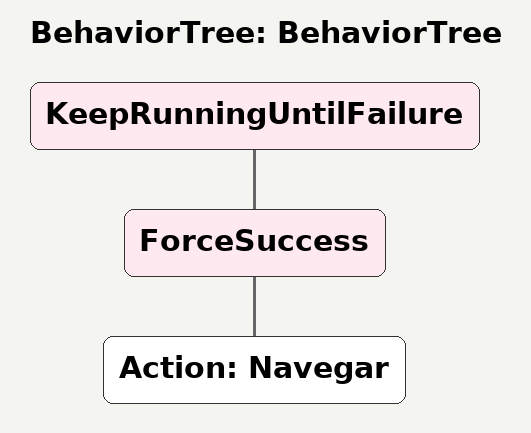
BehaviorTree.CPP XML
<?xml version="1.0"?>
<root main_tree_to_execute="BehaviorTree">
    <BehaviorTree ID="BehaviorTree">
        <KeepRunningUntilFailure>
            <ForceSuccess>

                    <Action ID="Navegar"/>

            </ForceSuccess>
        </KeepRunningUntilFailure>
    </BehaviorTree>
</root>
